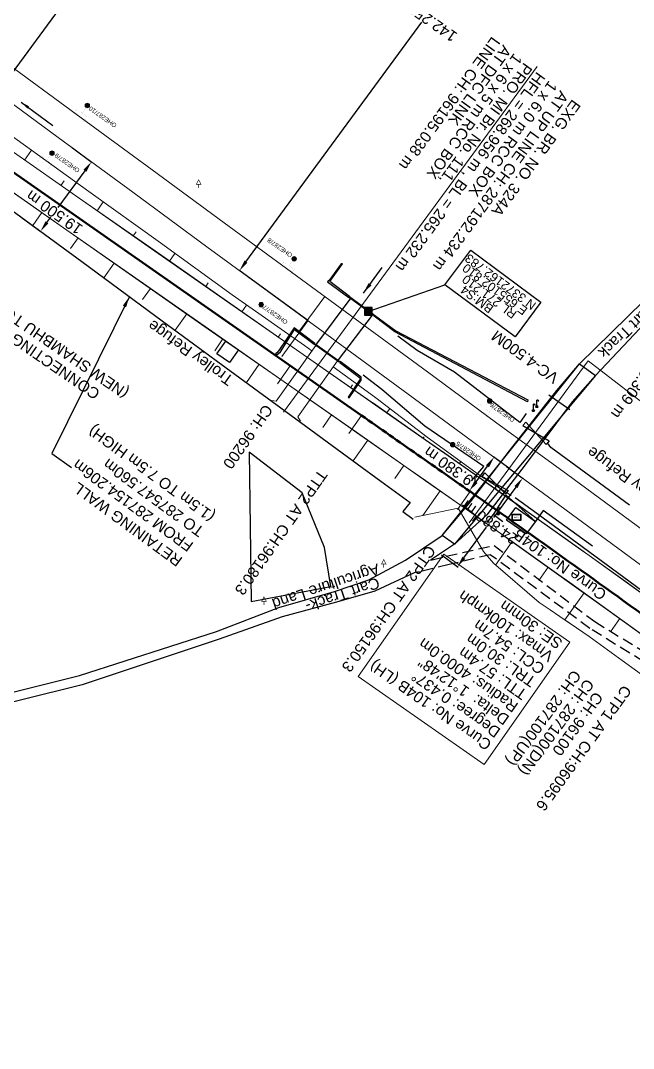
# Model space of a CAD drawing. Header units: metres. Extents: x 644418 to 1306172, y 3366650 to 6747308.
# Drawn here: x 655024.1 to 655162.8, y 3371995.8 to 3372228.6 of the extents above; entities that cross this region are included whole.
import ezdxf
from ezdxf.enums import TextEntityAlignment as Align

# ---------------------------------------------------------------- set-up
doc = ezdxf.new("R2010")
doc.units = ezdxf.units.M
doc.header["$MEASUREMENT"] = 0
doc.linetypes.add('CENTER', pattern=[2, 1.25, -0.25, 0.25, -0.25])
doc.linetypes.add('DASHED', pattern=[0.75, 0.5, -0.25])
doc.layers.get('Defpoints').update_dxf_attribs({"lineweight": 0})
for name, color, linetype in [('ARCH', 7, 'Continuous'), ('Bench_Mark', 7, 'Continuous'), ('BRIDGE_PARAPET', 7, 'Continuous'), ('C-ROAD-CNTR-N', 92, 'Continuous'), ('CART_TRACK', 34, 'Continuous'), ('CULVERT_PARAPET', 7, 'Continuous'), ('DFCC Boundary', 6, 'CENTER'), ('Gate', 251, 'Continuous'), ('GOVT_BUILDING', 251, 'Continuous'), ('GRILL', 251, 'Continuous'), ('LAMP_POST', 7, 'Continuous'), ('LOCK', 251, 'Continuous'), ('PAVERS', 7, 'Continuous'), ('PROPOSED DFCC FORMATION LINE', 187, 'Continuous'), ('PROPOSED FORMATION LINE - Connecting line', 187, 'Continuous'), ('RETAINING_WALL', 142, 'Continuous'), ('SFL_SOFFIT_LVL', 251, 'Continuous'), ('Side Details', 251, 'Continuous'), ('SIGN_BOARD', 251, 'Continuous'), ('STYLEREMARK', 251, 'Continuous'), ('TOPO_GATE', 251, 'Continuous'), ('Trolley Refuse', 10, 'Continuous'), ('WATER_LOGGED_AREA', 5, 'Continuous')]:
    doc.layers.add(name, color=color, linetype=linetype)
for name, color, linetype, lineweight in [('BOUNDARY DIMENTION', 10, 'Continuous', 0), ('BRIDGE DETAILS PLAN', 7, 'Continuous', 0), ('CANAL BOTTOM', 5, 'Continuous', 0), ('Existing Chainage', 7, 'Continuous', 0), ('Existing IR Track', 143, 'Continuous', 0), ('Existing Railway Boundary', 7, 'CENTER', 0), ('flow direction', 7, 'Continuous', 0), ('LC DETAILS IN PLAN', 7, 'Continuous', 0), ('OHE MAST', 8, 'Continuous', 0), ('OHE MAST TEXT', 8, 'Continuous', 0), ('Prop TPTC Connecting line', 10, 'Continuous', 0), ('Prop- DN Curve_cont', 3, 'Continuous', 0), ('PROP-DFC Connecting line', 1, 'Continuous', 0), ('Proposed Chainages Connecting line', 10, 'Continuous', 0), ('Proposed Curve_Details Connecting line', 10, 'Continuous', 0), ('PROPOSED DFC TRACK', 1, 'Continuous', 0), ('PROPOSED DFCC TOE LINE - Connecting line', 239, 'Continuous', 0), ('PROPOSED DFCC TOE SLOPES - Connecting line', 239, 'Continuous', 0), ('PROPOSED DRAIN CUM RETAINING WALL', 144, 'Continuous', 30), ('PROPOSED RETAINING WALL', 154, 'Continuous', 30)]:
    doc.layers.add(name, color=color, linetype=linetype, lineweight=lineweight)
doc.styles.add('CUT-FILL', font='cut-fill.shx', dxfattribs={"height": 2})
doc.styles.get("Standard").update_dxf_attribs({"font": 'arial.ttf'})
doc.styles.add('Style-Arial', font='arial.ttf')
doc.dimstyles.new('DIM', dxfattribs={"dimtxt": 2.5, "dimasz": 2.5, "dimexe": 0.18, "dimexo": 0.0625, "dimgap": 0.09, "dimtad": 0, "dimtih": 1, "dimtoh": 1, "dimdec": 3, "dimzin": 0, "dimdsep": 46, "dimtxsty": 'Standard', "dimcen": 0.09, "dimadec": 0, "dimazin": 0, "dimtfac": 1, "dimtdec": 3, "dimtofl": 0, "dimtmove": 0, "dimatfit": 3, "dimfxl": 1, "dimtolj": 1, "dimtzin": 0, "dimarcsym": 0})
doc.dimstyles.new('ISO-25', dxfattribs={"dimtxt": 2.5, "dimasz": 2.5, "dimexe": 1.25, "dimexo": 0.625, "dimtad": 1, "dimtxsty": 'Standard', "dimcen": 2.5, "dimadec": 0, "dimazin": 0, "dimtfac": 1, "dimtmove": 0, "dimatfit": 3, "dimfxl": 1, "dimarcsym": 0})

# ---------------------------------------------------------------- blocks, each defined once
blk = doc.blocks.new('GT')
at = {"layer": 'Gate'}
for p, q in [((-0.5, -0.5), (-0.5, 0.5)), ((-0.5, 0.5), (0.5, -0.5)), ((0.5, 0.5), (0.5, -0.5))]:
    blk.add_line(p, q, dxfattribs=at)
blk.add_lwpolyline([(0.5, 0.5), (-0.5, -0.5)], dxfattribs=at)
blk = doc.blocks.new('LOCK')
for p, q in [((-0.98, 0.67, 213), (-0.98, -0.6, 213)), ((1.14, 0.67, 213), (-0.98, 0.67, 213)), ((-0.93, 0.62, 213), (-0.93, -0.55, 213)), ((1.09, 0.62, 213), (-0.93, 0.62, 213)), ((1.09, -0.55, 213), (1.09, 0.62, 213)), ((1.14, -0.6, 213), (1.14, 0.67, 213)), ((-0.98, -0.6, 213), (1.14, -0.6, 213)), ((-0.93, -0.55, 213), (1.09, -0.55, 213))]:
    blk.add_line(p, q)
at = {"style": 'CUT-FILL'}
blk.add_text('LOCK', height=0.3, dxfattribs=at).set_placement((-0.49, -0.1, 213))
blk = doc.blocks.new('LP')
for points in [[(0, 0), (0, 1.5)], [(0.25, 1.35), (0.44, 1.35)]]:
    blk.add_lwpolyline(points)
for centre, radius, start, end in [((0.07, 0.99), 0.519, 57.6425, 97.3165), ((0.34, 1.33), 0.094, 11.7012, 168.0476)]:
    blk.add_arc(centre, radius, start, end)
at = {"extrusion": (0, 0, -1)}
blk.add_ellipse((0, 0.01), major_axis=(0.308, 0), ratio=0.400495, dxfattribs=at)
blk.add_ellipse((0.35, 1.36), major_axis=(0.0017, 0.0438), ratio=0.461056, start_param=1.74022, end_param=4.575836)
blk = doc.blocks.new('TSB')
at = {"const_width": 0.132}
blk.add_lwpolyline([(-0.51, 0.84), (0.54, 0.84), (0, 1.85)], close=True, dxfattribs=at)
at = {"const_width": 0.142}
blk.add_lwpolyline([(0, 0.84), (0, 0)], dxfattribs=at)
blk = doc.blocks.new('BM')
blk.add_hatch(color=256).paths.add_polyline_path([(-0.88, 0.88), (-0.88, -0.88), (0.88, -0.88), (0.88, 0.88)])
for p, q in [((0.88, 0.88), (-0.88, 0.88)), ((-0.88, 0.88), (-0.88, -0.88)), ((0.88, -0.88), (0.88, 0.88)), ((-0.88, -0.88), (0.88, -0.88))]:
    blk.add_line(p, q)
blk = doc.blocks.new('OHE MAST')
h = blk.add_hatch(color=256)
edge = h.paths.add_edge_path()
edge.add_arc((0, 0), 0.514, 0, 360)
at = {"const_width": 0.01, "flags": 128}
for points in [[(1.5, 3.5), (1.5, 2), (-1.5, 2), (-1.5, 3.5)], [(0, 2), (0, 0)]]:
    blk.add_lwpolyline(points, dxfattribs=at)
blk.add_circle((0, 0), 0.514)
blk = doc.blocks.new('*D1808')
at = {"layer": 'Defpoints', "color": 0, "linetype": 'Continuous', "ltscale": 0.5, "transparency": 16777216}
for p in [(655173.27, 3372275.36), (655073.65, 3372172.01), (655089.15, 3372160.64)]:
    blk.add_point(p, dxfattribs=at)
at = {"layer": 'DFCC Boundary', "color": 0, "linetype": 'Continuous', "lineweight": -2, "ltscale": 0.5, "transparency": 16777216}
for p, q in [((655173.22, 3372275.4), (655157.61, 3372286.84)), ((655156.28, 3372284.72), (655116.51, 3372230.48)), ((655075.12, 3372174.03), (655114.89, 3372228.27)), ((655089.1, 3372160.68), (655073.5, 3372172.12))]:
    blk.add_line(p, q, dxfattribs=at)
at = {"layer": 'DFCC Boundary', "color": 0, "linetype": 'Continuous', "ltscale": 0.5, "transparency": 16777216}
for points in [[(655155.95, 3372284.96), (655156.62, 3372284.47), (655157.76, 3372286.73)], [(655074.79, 3372174.28), (655075.46, 3372173.78), (655073.65, 3372172.01)]]:
    blk.add_solid(points, dxfattribs=at)
at = {"layer": 'DFCC Boundary', "color": 0, "linetype": 'Continuous', "ltscale": 0.5, "transparency": 16777216, "insert": (655115.7, 3372229.37), "char_height": 2.5, "attachment_point": 5, "rotation": 145}
blk.add_mtext('\\A1;142.253 m', dxfattribs=at)
blk = doc.blocks.new('*D1843')
at = {"layer": 'Defpoints', "color": 0, "linetype": 'Continuous', "ltscale": 0.5, "transparency": 16777216}
for p in [(655087.35, 3372327.28), (655008.55, 3372219.83), (655018.91, 3372212.23)]:
    blk.add_point(p, dxfattribs=at)
at = {"layer": 'DFCC Boundary', "color": 0, "linetype": 'Continuous', "lineweight": -2, "ltscale": 0.5, "transparency": 16777216}
for p, q in [((655087.4, 3372327.24), (655097.85, 3372319.58)), ((655096.23, 3372317.67), (655059.17, 3372267.13)), ((655020.39, 3372214.24), (655057.55, 3372264.93)), ((655008.6, 3372219.79), (655019.05, 3372212.12))]:
    blk.add_line(p, q, dxfattribs=at)
at = {"layer": 'DFCC Boundary', "color": 0, "linetype": 'Continuous', "ltscale": 0.5, "transparency": 16777216}
for points in [[(655095.89, 3372317.91), (655096.56, 3372317.42), (655097.71, 3372319.68)], [(655020.05, 3372214.49), (655020.72, 3372214), (655018.91, 3372212.23)]]:
    blk.add_solid(points, dxfattribs=at)
at = {"layer": 'DFCC Boundary', "color": 0, "linetype": 'Continuous', "ltscale": 0.5, "transparency": 16777216, "insert": (655058.36, 3372266.03), "char_height": 2.5, "attachment_point": 5, "rotation": 145}
blk.add_mtext('\\A1;133.249 m', dxfattribs=at)
blk = doc.blocks.new('*D1855')
at = {"layer": 'BOUNDARY DIMENTION', "color": 0, "lineweight": -2, "transparency": 16777216}
for p, q in [((655134.64, 3372127.25), (655131.12, 3372129.83)), ((655127.2, 3372124.17), (655129.79, 3372127.71)), ((655129.09, 3372119.69), (655125.57, 3372122.27))]:
    blk.add_line(p, q, dxfattribs=at)
at = {"layer": 'BOUNDARY DIMENTION', "color": 0, "transparency": 16777216}
for points in [[(655129.45, 3372127.95), (655130.12, 3372127.46), (655131.26, 3372129.72)], [(655126.86, 3372124.42), (655127.53, 3372123.93), (655125.72, 3372122.16)]]:
    blk.add_solid(points, dxfattribs=at)
at = {"layer": 'Defpoints', "color": 0, "transparency": 16777216}
for p in [(655131.26, 3372129.72), (655134.69, 3372127.21), (655129.14, 3372119.65)]:
    blk.add_point(p, dxfattribs=at)
at = {"layer": 'BOUNDARY DIMENTION', "color": 0, "transparency": 16777216, "insert": (655120.98, 3372127.73), "char_height": 2.5, "attachment_point": 5, "rotation": 145}
blk.add_mtext('\\A1;9.380 m', dxfattribs=at)
blk = doc.blocks.new('*D1953')
at = {"layer": 'Defpoints', "color": 0, "linetype": 'ByBlock', "ltscale": 0.5, "transparency": 16777216}
for p in [(655134.02, 3372127.7), (655137.71, 3372124.99), (655119.29, 3372107.65)]:
    blk.add_point(p, dxfattribs=at)
at = {"layer": 'Existing Railway Boundary', "color": 0, "linetype": 'ByBlock', "lineweight": -2, "ltscale": 0.5, "transparency": 16777216}
for p, q in [((655134.07, 3372127.66), (655137.85, 3372124.89)), ((655136.23, 3372122.98), (655131.15, 3372116.07)), ((655124.46, 3372106.96), (655129.53, 3372113.87)), ((655119.34, 3372107.61), (655123.12, 3372104.83))]:
    blk.add_line(p, q, dxfattribs=at)
at = {"layer": 'Existing Railway Boundary', "color": 0, "linetype": 'ByBlock', "ltscale": 0.5, "transparency": 16777216}
for points in [[(655135.89, 3372123.22), (655136.56, 3372122.73), (655137.71, 3372124.99)], [(655124.12, 3372107.2), (655124.79, 3372106.71), (655122.98, 3372104.94)]]:
    blk.add_solid(points, dxfattribs=at)
at = {"layer": 'Existing Railway Boundary', "color": 0, "linetype": 'ByBlock', "ltscale": 0.5, "transparency": 16777216, "insert": (655130.34, 3372114.97), "char_height": 2.5, "attachment_point": 5, "rotation": 145}
blk.add_mtext('\\A1;24.880 m', dxfattribs=at)
blk = doc.blocks.new('*D1937')
at = {"layer": 'Defpoints', "color": 0, "linetype": 'ByBlock', "ltscale": 0.5, "transparency": 16777216}
for p in [(655035.77, 3372199.85), (655040.15, 3372196.63), (655024.22, 3372184.14)]:
    blk.add_point(p, dxfattribs=at)
at = {"layer": 'Existing Railway Boundary', "color": 0, "linetype": 'ByBlock', "lineweight": -2, "ltscale": 0.5, "transparency": 16777216}
for p, q in [((655035.82, 3372199.82), (655040.3, 3372196.52)), ((655038.67, 3372194.62), (655032.55, 3372186.29)), ((655024.27, 3372184.11), (655028.74, 3372180.82)), ((655030.08, 3372182.94), (655030.93, 3372184.09))]:
    blk.add_line(p, q, dxfattribs=at)
at = {"layer": 'Existing Railway Boundary', "color": 0, "linetype": 'ByBlock', "ltscale": 0.5, "transparency": 16777216}
for points in [[(655038.34, 3372194.86), (655039.01, 3372194.37), (655040.15, 3372196.63)], [(655029.75, 3372183.18), (655030.42, 3372182.69), (655028.6, 3372180.92)]]:
    blk.add_solid(points, dxfattribs=at)
at = {"layer": 'Existing Railway Boundary', "color": 0, "linetype": 'ByBlock', "ltscale": 0.5, "transparency": 16777216, "insert": (655031.74, 3372185.19), "char_height": 2.5, "attachment_point": 5, "rotation": 145}
blk.add_mtext('\\A1;19.500 m', dxfattribs=at)

msp = doc.modelspace()

# ---------------------------------------------------------------- linework, layer by layer
at = {"layer": 'ARCH', "linetype": 'Continuous'}
for points in [[(655143.678, 3372143.911, 271.028), (655148.388, 3372140.519, 271.232)], [(655124.128, 3372118.929, 271.903), (655129.36, 3372114.838, 271.036)]]:
    msp.add_polyline3d(points, dxfattribs=at)
at = {"layer": 'BRIDGE DETAILS PLAN', "color": 7, "linetype": 'Continuous', "lineweight": 0, "flags": 128}
msp.add_lwpolyline([(655140.9935, 3372218.2168), (655083.5977, 3372139.928)], dxfattribs=at)
at = {"layer": 'BRIDGE_PARAPET', "linetype": 'Continuous'}
msp.add_polyline3d([(655096.228, 3372151.252, 271.481), (655090.658, 3372155.271, 271.493), (655090.803, 3372155.424, 271.5), (655096.373, 3372151.405, 271.5)], close=True, dxfattribs=at)
at = {"layer": 'C-ROAD-CNTR-N', "color": 4, "linetype": 'Continuous', "lineweight": 50, "flags": 128}
for points in [[(655101.2685, 3372139.1877), (655010.5774, 3372202.5479)], [(655125.8397, 3372121.9756), (655125.0484, 3372122.5327), (655124.257, 3372123.0897), (655123.4655, 3372123.6464), (655122.6738, 3372124.203), (655121.882, 3372124.7594), (655121.0901, 3372125.3157), (655120.2981, 3372125.8718), (655119.506, 3372126.4277), (655118.7137, 3372126.9835), (655117.9214, 3372127.5392), (655117.129, 3372128.0947), (655116.3365, 3372128.6501), (655115.544, 3372129.2054), (655114.7513, 3372129.7606), (655113.9586, 3372130.3157), (655113.1658, 3372130.8707), (655112.3729, 3372131.4256), (655111.58, 3372131.9804), (655110.7871, 3372132.5351), (655109.994, 3372133.0897), (655109.201, 3372133.6443), (655108.4078, 3372134.1988), (655107.6147, 3372134.7533), (655106.8215, 3372135.3077), (655106.0283, 3372135.8621), (655105.235, 3372136.4164), (655104.4417, 3372136.9707), (655103.6485, 3372137.525), (655102.8552, 3372138.0792), (655102.0619, 3372138.6335), (655101.2685, 3372139.1877)]]:
    msp.add_lwpolyline(points, dxfattribs=at)
msp.add_lwpolyline([(655170.3519, 3372090.1712, 0.00341923), (655125.8397, 3372121.9756)], format="xyb", dxfattribs=at)
at = {"layer": 'CART_TRACK', "color": 88, "linetype": 'DASHED', "ltscale": 5}
for points in [[(655117.2368, 3372106.504), (655120.468, 3372107.317), (655131.277, 3372109.745), (655154.066, 3372092.512), (655207.708, 3372059.73), (655265.285, 3372014.364), (655287.671, 3372000.298)], [(655286.565, 3371998.699), (655264.433, 3372012.598), (655206.625, 3372057.788), (655152.914, 3372090.99), (655130.424, 3372107.665), (655121.074, 3372105.431), (655114.43, 3372103.783), (655113.5195, 3372103.6162)]]:
    msp.add_lwpolyline(points, dxfattribs=at)
at = {"layer": 'CART_TRACK', "linetype": 'Continuous'}
for points in [[(655119.561, 3372112.006, 270.741), (655150.637, 3372150.864, 270.771), (655175.977, 3372175.744, 268.45), (655206.38, 3372210.203, 267.768), (655219.003, 3372223.613, 267.252), (655226.119, 3372230.522, 267.291), (655235.993, 3372236.976, 267.301), (655253.147, 3372244.577, 269.52)], [(655256.238, 3372242.487, 269.414), (655238.143, 3372234.615, 267.359), (655228.269, 3372228.161, 267.349), (655220.946, 3372221.454, 267.222), (655209.398, 3372207.945, 267.823), (655178.174, 3372173.627, 268.586), (655154.229, 3372148.284, 270.707), (655122.355, 3372110.085, 270.745)], [(654943.074, 3372057.747, 267.31), (654996.357, 3372070.007, 267.492), (655037.446, 3372080.273, 267.436), (655068.449, 3372090.248, 267.777), (655082.577, 3372095.699, 268.129), (655095.192, 3372099.316, 269.015), (655102.935, 3372101.987, 269.451), (655111.194, 3372106.395, 269.885), (655119.561, 3372112.006, 270.741)], [(655122.355, 3372110.085, 270.745), (655116.903, 3372106.42, 269.812), (655117.2368, 3372106.504, 269.7866)], [(655113.5195, 3372103.6162, 269.945), (655113.196, 3372103.557, 269.966), (655104.288, 3372099.373, 269.472), (655095.645, 3372096.895, 268.997), (655083.292, 3372093.605, 268.204), (655069.077, 3372088.557, 267.698), (655038.046, 3372078.229, 267.495), (654997.013, 3372068.004, 267.626), (654945.576, 3372055.772, 267.488)]]:
    msp.add_polyline3d(points, dxfattribs=at)
at = {"layer": 'CULVERT_PARAPET', "linetype": 'Continuous'}
msp.add_polyline3d([(655104.148, 3372161.917, 271.489), (655098.544, 3372166.04, 271.476), (655098.519, 3372165.934, 271.481), (655104.123, 3372161.811, 271.481)], close=True, dxfattribs=at)
at = {"layer": 'Existing Chainage', "color": 0, "linetype": 'Continuous', "lineweight": 13, "flags": 128}
for points in [[(655087.0287, 3372158.0493), (655092.9433, 3372166.1127)], [(655083.242, 3372152.578), (655089.155, 3372160.6426)]]:
    msp.add_lwpolyline(points, dxfattribs=at)
at = {"layer": 'Existing IR Track', "flags": 128}
for points in [[(655020.4332, 3372219.3339), (655036.6726, 3372207.4204), (655053.8511, 3372194.8031), (655070.1688, 3372182.8179), (655085.4084, 3372171.6395), (655099.824, 3372161.0656), (655116.1762, 3372149.0595), (655131.6256, 3372137.7163), (655147.937, 3372125.7284), (655163.4382, 3372114.3359), (655179.6014, 3372102.4372), (655195.1917, 3372090.9604), (655212.27, 3372078.4055), (655228.6384, 3372066.3724), (655247.5246, 3372052.4589), (655265.6867, 3372039.0789), (655283.4914, 3372026.004), (655300.2687, 3372013.6835), (655315.9563, 3372002.1593), (655330.665, 3371991.3542)], [(655016.1039, 3372214.2844), (655032.6442, 3372202.1544), (655049.5138, 3372189.7456), (655066.2743, 3372177.417), (655081.0649, 3372166.5736), (655095.6854, 3372155.8549), (655111.8327, 3372143.9933), (655127.7949, 3372132.2678), (655143.605, 3372120.6726), (655159.2947, 3372109.1658), (655175.2846, 3372097.4001), (655191.0909, 3372085.7695), (655207.9498, 3372073.3659), (655224.707, 3372061.0372), (655243.2081, 3372047.4228), (655261.7809, 3372033.7555), (655279.1759, 3372020.9691), (655296.4394, 3372008.2792), (655311.6182, 3371997.0987), (655326.4251, 3371986.1922)]]:
    msp.add_lwpolyline(points, dxfattribs=at)
at = {"layer": 'GOVT_BUILDING', "linetype": 'Continuous'}
msp.add_polyline3d([(655134.075, 3372115.512, 270.782), (655136.18, 3372118.325, 270.922), (655140.653, 3372115.189, 270.372), (655138.5463, 3372112.3738, 270.372)], close=True, dxfattribs=at)
at = {"layer": 'GRILL', "linetype": 'Continuous'}
for points in [[(655138.525, 3372139.633, 271.458), (655137.125, 3372137.591, 270.93), (655122.309, 3372148.978, 270.223), (655113.897, 3372153.953, 270.707), (655109.459, 3372157.186, 270.641)], [(655126.188, 3372124.395, 271.305), (655128.976, 3372127.648, 271.076), (655115.623, 3372136.816, 270.432), (655105.872, 3372145.082, 270.767), (655101.617, 3372148.329, 270.772)], [(655161.923, 3372118.869, 270.464), (655144.129, 3372131.975, 270.706), (655143.387, 3372133.041, 271.169)], [(655140.653, 3372115.189, 270.372), (655133.941, 3372121.243, 271.182), (655131.037, 3372116.741, 270.956), (655129.606, 3372114.949, 271.03)], [(655133.225, 3372115.143, 270.667), (655131.037, 3372116.741, 270.956)], [(655153.527, 3372109.576, 270.309), (655142.415, 3372117.691, 270.724), (655140.653, 3372115.189, 270.372)]]:
    msp.add_polyline3d(points, dxfattribs=at)
at = {"layer": 'LC DETAILS IN PLAN', "linetype": 'Continuous', "lineweight": 0}
msp.add_lwpolyline([(655168.6539, 3372139.2122), (655152.5519, 3372151.5745), (655125.6362, 3372114.8746)], dxfattribs=at)
at = {"layer": 'PAVERS', "linetype": 'Continuous'}
msp.add_polyline3d([(655119.561, 3372112.006, 270.741), (655125.922, 3372119.68, 271.255), (655134.754, 3372131.164, 271.179), (655145.476, 3372144.893, 271.132), (655150.624, 3372150.887, 270.759), (655154.229, 3372148.284, 270.707), (655148.919, 3372142.297, 271.067), (655138.522, 3372128.356, 271.14), (655129.607, 3372116.693, 271.143), (655122.318, 3372110.058, 270.746)], close=True, dxfattribs=at)
at = {"layer": 'Prop TPTC Connecting line', "lineweight": 0, "flags": 128}
for points in [[(655101.2687, 3372139.1876), (655098.4051, 3372135.0888)], [(655125.8399, 3372121.9755), (655122.961, 3372117.8875)]]:
    msp.add_lwpolyline(points, dxfattribs=at)
at = {"layer": 'PROP-DFC Connecting line', "color": 12, "linetype": 'Continuous', "lineweight": 0, "flags": 128}
msp.add_lwpolyline([(655357.5825, 3371953.4217), (655194.5971, 3372072.5034), (655191.5691, 3372074.7156), (655188.5409, 3372076.9275), (655185.5122, 3372079.1386), (655182.4827, 3372081.3487), (655179.4522, 3372083.5574), (655176.4203, 3372085.7643), (655173.3869, 3372087.969), (655170.3517, 3372090.1713, 0.0034192), (655125.8399, 3372121.9755), (655122.7729, 3372124.1333), (655119.7041, 3372126.2886), (655116.6339, 3372128.4418), (655113.5624, 3372130.5931), (655110.4898, 3372132.743), (655107.4166, 3372134.8918), (655104.3428, 3372137.0398), (655101.2687, 3372139.1876), (655010.5773, 3372202.5479)], format="xyb", dxfattribs=at)
at = {"layer": 'PROP-DFC Connecting line', "linetype": 'Continuous', "lineweight": 0, "flags": 128}
for points, elevation in [([(655090.9221, 3372155.0805), (655081.9882, 3372142.4123), (655080.8756, 3372142.6137)], 270.228), ([(655095.8095, 3372151.5539), (655086.8757, 3372138.8858), (655087.4389, 3372137.9054)], 271.4819)]:
    msp.add_lwpolyline(points, dxfattribs=dict(at, elevation=elevation))
at = {"layer": 'Proposed Chainages Connecting line', "lineweight": 0, "flags": 128}
msp.add_lwpolyline([(655082.2928, 3372146.3455), (655085.1564, 3372150.4442)], dxfattribs=at)
at = {"layer": 'Proposed Curve_Details Connecting line'}
msp.add_lwpolyline([(655148.4425, 3372087.8403), (655129.0365, 3372060.1257), (655100.5227, 3372080.0913), (655119.9287, 3372107.8059)], close=True, dxfattribs=at)
at = {"layer": 'PROPOSED DFCC FORMATION LINE', "lineweight": 0, "flags": 128}
msp.add_lwpolyline([(655169.0162, 3372095.7681), (655161.4551, 3372101.2231), (655152.7659, 3372107.459), (655150.3303, 3372109.2007), (655139.1782, 3372117.1402), (655136.4574, 3372119.0685), (655127.9991, 3372125.0415), (655120.0929, 3372130.5966), (655115.7129, 3372133.6652), (655103.6992, 3372142.0641), (655103.4164, 3372142.2617), (655087.3041, 3372153.5183), (655070.9089, 3372164.9726), (655054.5138, 3372176.4268), (655038.1187, 3372187.8811), (655021.7235, 3372199.3353)], dxfattribs=at)
at = {"layer": 'PROPOSED DFCC TOE LINE - Connecting line', "lineweight": 0, "flags": 128}
for points in [[(654953.0484, 3372254.9221), (654954.5116, 3372253.8653), (654958.9579, 3372249.0242), (654965.7879, 3372243.6228), (654974.8496, 3372236.916), (654977.9574, 3372234.6235), (654990.1471, 3372225.6496), (654990.9335, 3372225.0716), (655002.2967, 3372216.8775), (655007.1305, 3372213.3657), (655014.4233, 3372208.053), (655023.306, 3372201.6004), (655039.543, 3372189.9197), (655055.8007, 3372178.2688), (655071.9783, 3372166.5032), (655088.3648, 3372155.0366), (655090.0294, 3372153.8147)], [(655094.8885, 3372150.248), (655104.2137, 3372143.403), (655104.4919, 3372143.1988), (655116.1572, 3372134.2998), (655120.4755, 3372131.1421), (655128.2816, 3372125.4427), (655135.1676, 3372121.0443)]]:
    msp.add_lwpolyline(points, dxfattribs=at)
at = {"layer": 'PROPOSED DFCC TOE LINE - Connecting line', "lineweight": 0}
for points in [[(655148.3758, 3372092.1697), (655143.9709, 3372095.1693), (655141.4876, 3372096.8248), (655131.1129, 3372105.7703), (655128.9084, 3372108.4078), (655123.1806, 3372118.1994), (655113.3305, 3372116.206)], [(655307.5301, 3371976.4373), (655305.8525, 3371977.9086), (655289.7316, 3371989.7459), (655273.4794, 3372001.4033), (655257.3604, 3372013.2431), (655241.0457, 3372024.815), (655224.7871, 3372036.4638), (655215.067, 3372043.551), (655213.8183, 3372041.8419), (655198.8538, 3372052.9471), (655199.9739, 3372054.4802), (655192.3986, 3372059.9373), (655187.8676, 3372063.2927), (655176.338, 3372071.8406), (655175.8257, 3372072.2194), (655163.779, 3372081.1042), (655160.2728, 3372083.6786), (655152.7808, 3372089.1702), (655147.0634, 3372093.0634)]]:
    msp.add_lwpolyline(points, dxfattribs=at)
at = {"layer": 'PROPOSED DFCC TOE SLOPES - Connecting line', "linetype": 'Continuous', "lineweight": 0, "flags": 128}
for points in [[(655025.015, 3372197.0357), (655026.5657, 3372199.2554)], [(655033.2126, 3372191.3086), (655033.9484, 3372192.3618)], [(655041.4102, 3372185.5815), (655042.8068, 3372187.5807)], [(655028.9172, 3372185.1604), (655026.8536, 3372182.2066)], [(655049.6077, 3372179.8544), (655050.2717, 3372180.8048)], [(655037.1148, 3372179.4333), (655035.4279, 3372177.0188)], [(655057.8053, 3372174.1273), (655059.0485, 3372175.9067)], [(655045.3124, 3372173.7062), (655042.9692, 3372170.3523)], [(655066.0029, 3372168.4001), (655066.5701, 3372169.212)], [(655053.5099, 3372167.9791), (655051.7352, 3372165.4388)], [(655061.7075, 3372162.252), (655059.0898, 3372158.5051)], [(655074.2004, 3372162.673), (655075.268, 3372164.2011)], [(655082.398, 3372156.9459), (655082.9296, 3372157.7069)], [(655069.9051, 3372156.5248), (655068.0425, 3372153.8589)], [(655078.1026, 3372150.7977), (655075.2237, 3372146.6769)], [(655098.7931, 3372145.4917), (655099.2296, 3372146.1164)], [(655098.7935, 3372145.4914), (655099.2301, 3372146.1161)], [(655094.4976, 3372139.3436), (655092.5031, 3372136.4892)], [(655106.9903, 3372139.7632), (655107.6876, 3372140.761)], [(655106.9909, 3372139.7628), (655107.6883, 3372140.7604)], [(655115.1867, 3372134.0331), (655115.4163, 3372134.3615)], [(655115.1912, 3372134.0299), (655115.4212, 3372134.3579)], [(655102.6939, 3372133.6158), (655099.4125, 3372128.9212)], [(655110.8871, 3372127.8878), (655108.8044, 3372124.9135)], [(655123.3785, 3372128.2881), (655123.7191, 3372128.7738)], [(655123.3843, 3372128.2839), (655123.7258, 3372128.7689)], [(655131.5606, 3372122.5265), (655131.7602, 3372122.8099)], [(655131.5673, 3372122.5218), (655131.7676, 3372122.805)], [(655119.0692, 3372122.1497), (655115.1513, 3372116.5745)], [(655127.2392, 3372116.3966), (655126.4179, 3372115.233)], [(655135.3951, 3372110.627), (655131.6312, 3372105.3234)], [(655143.5336, 3372104.833), (655141.3751, 3372101.808)], [(655151.6604, 3372099.0209), (655147.282, 3372092.9146)], [(655159.7726, 3372093.1889), (655157.6166, 3372090.1974)]]:
    msp.add_lwpolyline(points, dxfattribs=at)
at = {"layer": 'PROPOSED DRAIN CUM RETAINING WALL', "flags": 128}
msp.add_lwpolyline([(655136.076, 3372120.6139), (655140.9438, 3372117.0439), (655156.6306, 3372105.5392), (655172.6176, 3372093.7756), (655188.4239, 3372082.145), (655205.283, 3372069.7412), (655222.0402, 3372057.4125), (655240.541, 3372043.7983), (655259.1138, 3372030.1311), (655276.5107, 3372017.3432), (655293.7742, 3372004.6534), (655308.9494, 3371993.4755), (655323.7601, 3371982.5662), (655341.2381, 3371969.749), (655358.3847, 3371957.1749), (655374.7811, 3371945.2683), (655392.7468, 3371932.3494), (655413.1677, 3371917.8451), (655433.4483, 3371903.6679)], dxfattribs=at)
at = {"layer": 'PROPOSED FORMATION LINE - Connecting line', "lineweight": 0, "flags": 128}
for points in [[(655169.0455, 3372095.8086), (655161.4843, 3372101.2637), (655152.795, 3372107.4997), (655150.3593, 3372109.2414), (655139.2071, 3372117.181), (655136.4863, 3372119.1093), (655128.0279, 3372125.0824), (655120.1216, 3372130.6375), (655115.7416, 3372133.7061), (655103.7278, 3372142.1051), (655103.445, 3372142.3027), (655087.3327, 3372153.5593), (655070.9376, 3372165.0136), (655054.5424, 3372176.4678), (655038.1473, 3372187.922), (655021.7522, 3372199.3763)], [(655164.5917, 3372089.6504), (655157.0449, 3372095.0951), (655148.3721, 3372101.3193), (655145.941, 3372103.0577), (655134.81, 3372110.9822), (655132.0943, 3372112.9069), (655123.6519, 3372118.8686), (655115.7583, 3372124.4149), (655111.3831, 3372127.48), (655099.3752, 3372135.8749), (655099.0924, 3372136.0725), (655082.9801, 3372147.3292), (655066.585, 3372158.7834), (655050.1898, 3372170.2376), (655033.7947, 3372181.6919), (655017.3996, 3372193.1461)], [(655164.621, 3372089.6909), (655157.0741, 3372095.1357), (655148.4012, 3372101.3599), (655145.9701, 3372103.0984), (655134.8389, 3372111.023), (655132.1232, 3372112.9477), (655123.6807, 3372118.9095), (655115.787, 3372124.4558), (655111.4118, 3372127.521), (655099.4039, 3372135.9159), (655099.121, 3372136.1135), (655083.0087, 3372147.3702), (655066.6136, 3372158.8244), (655050.2185, 3372170.2786), (655033.8233, 3372181.7329), (655017.4282, 3372193.1871)]]:
    msp.add_lwpolyline(points, dxfattribs=at)
at = {"layer": 'PROPOSED RETAINING WALL', "flags": 128}
msp.add_lwpolyline([(655021.1011, 3372186.438), (655037.9593, 3372174.0375), (655054.7323, 3372161.6997), (655069.5354, 3372150.8471), (655084.1559, 3372140.1285), (655100.2884, 3372128.2778), (655105.6636, 3372124.3293), (655112.2807, 3372119.4684), (655110.5964, 3372117.4796), (655112.9293, 3372115.6846)], dxfattribs=at)
at = {"layer": 'RETAINING_WALL', "linetype": 'Continuous'}
for points in [[(655098.365, 3372165.899, 270.744), (655098.562, 3372166.172, 270.759), (655094.081, 3372169.553, 270.749), (655096.961, 3372173.54, 270.24), (655096.642, 3372173.55, 270.274), (655093.886, 3372169.729, 270.789), (655093.699, 3372169.671, 270.76), (655093.556, 3372169.479, 270.744)], [(655109.028, 3372158.371, 270.775), (655138.95, 3372142.709, 269.752), (655138.819, 3372142.279, 270.028), (655108.819, 3372158.168, 270.753), (655104.129, 3372161.724, 270.741), (655104.205, 3372161.9, 270.795)], [(655098.271, 3372143.375, 269.059), (655098.46, 3372143.213, 269.07), (655101.212, 3372147.224, 270.033), (655101.203, 3372147.865, 270.8), (655096.413, 3372151.442, 270.784), (655096.344, 3372151.223, 270.784), (655101.103, 3372147.594, 270.8), (655100.966, 3372147.429, 270.015)]]:
    msp.add_polyline3d(points, close=True, dxfattribs=at)
msp.add_polyline3d([(655090.592, 3372155.369, 270.806), (655090.743, 3372155.515, 270.806), (655086.055, 3372159.065, 270.811), (655082.566, 3372153.888, 268.741), (655082.127, 3372153.391, 269.13), (655081.791, 3372153.183, 269.121), (655082.125, 3372152.933, 269.455), (655082.9, 3372153.638, 269.075), (655086.1317, 3372158.6728, 270.81), (655090.592, 3372155.369, 270.806)], dxfattribs=at)
at = {"layer": 'SFL_SOFFIT_LVL', "linetype": 'Continuous'}
for points in [[(655090.933, 3372155.096, 270.228), (655098.966, 3372165.882, 270.22)], [(655103.893, 3372162.233, 270.187), (655095.774, 3372151.507, 270.27)]]:
    msp.add_polyline3d(points, dxfattribs=at)
at = {"layer": 'STYLEREMARK'}
msp.add_line((655102.81, 3372162.783), (655120.1413, 3372168.8011, 305.3204), dxfattribs=at)
at = {"layer": 'STYLEREMARK', "linetype": 'Continuous', "elevation": 305.3204}
msp.add_lwpolyline([(655120.1413, 3372168.8011), (655125.9833, 3372176.6695), (655141.8807, 3372164.8664), (655136.0387, 3372156.998)], close=True, dxfattribs=at)
at = {"layer": 'Trolley Refuse'}
msp.add_lwpolyline([(655070.5597, 3372156.0675), (655073.4289, 3372154.063), (655071.4244, 3372151.1939), (655068.5552, 3372153.1983)], close=True, dxfattribs=at)
at = {"layer": 'WATER_LOGGED_AREA', "linetype": 'Continuous'}
msp.add_polyline3d([(655087.856, 3372121.673, 264.239), (655075.879, 3372130.914, 264.425), (655076.28, 3372097.032, 267.393), (655094.364, 3372100.504, 268.765), (655092.896, 3372109.312, 264.632), (655087.856, 3372121.673, 264.239)], dxfattribs=at)

# ---------------------------------------------------------------- block references
at = {"layer": 'Bench_Mark'}
msp.add_blockref('BM', (655102.81, 3372162.783, 271.42), dxfattribs=at)
at = {"layer": 'LAMP_POST', "linetype": 'Continuous'}
for p in [(655140.165, 3372140.287, 271.648), (655140.963, 3372141.176, 271.933), (655126.97, 3372123.927, 271.372), (655132.193, 3372116.817, 270.978)]:
    msp.add_blockref('LP', p, dxfattribs=at)
at = {"layer": 'LOCK', "linetype": 'Continuous'}
msp.add_blockref('LOCK', (655136.274, 3372116.087, 272.313), dxfattribs=at)
at = {"layer": 'OHE MAST', "color": 2, "rotation": 143.3908318566117}
for p in [(655039.217, 3372209.396), (655031.216, 3372198.618), (655086.038, 3372174.672), (655078.548, 3372164.283), (655130.298, 3372142.494), (655121.915, 3372132.583)]:
    msp.add_blockref('OHE MAST', p, dxfattribs=at)
at = {"layer": 'SIGN_BOARD', "linetype": 'Continuous'}
for p in [(655064.408, 3372190.715, 271.065), (655106.302, 3372104.714, 269.638), (655079.183, 3372096.276, 268.167)]:
    msp.add_blockref('TSB', p, dxfattribs=at)
at = {"layer": 'TOPO_GATE'}
for p, xscale, zscale, rotation in [((655140.763, 3372135.1795), 6.770098448194762, 6.770098448194762, 141), ((655131.501, 3372123.8025), 6.601401745592506, 6.601401745592506, 143)]:
    msp.add_blockref('GT', p, dxfattribs=dict(at, xscale=xscale, zscale=zscale, rotation=rotation))

# ---------------------------------------------------------------- texts
at = {"layer": 'BRIDGE DETAILS PLAN', "color": 10}
for s, p in [('LINE CH: 96195.038 m', (655130.8122, 3372225.1812)), ('AT DFC LINK ', (655133.3208, 3372223.3023)), ('1 x 6 x 5 m RCC BOX', (655135.8295, 3372221.4234)), ('PRO. MI Br. No. 111,', (655138.0873, 3372219.294))]:
    msp.add_text(s, height=2.5, rotation=234, dxfattribs=at).set_placement(p)
at = {"layer": 'BRIDGE DETAILS PLAN'}
for s, p in [('HFL = 268.956 m , BL = 265.232 m', (655140.9977, 3372217.2177)), ('1 x 6.0 m RCC BOX', (655143.7573, 3372215.2136)), ('AT UP LINE CH: 287192.234 m', (655146.266, 3372212.9589)), ('EXG. BR. NO. 324A', (655149.0256, 3372210.9547))]:
    msp.add_text(s, height=2.5, rotation=234, dxfattribs=at).set_placement(p)
at = {"layer": 'CART_TRACK', "color": 8, "linetype": 'Continuous'}
for s, rotation, p in [('Cart Track', 223.07674, (655166.526, 3372164.9305, -268.1959)), ('Agriculture Land', 198.743147, (655104.8541, 3372105.7057)), ('Cart Track-', 198.743147, (655104.8541, 3372102.6054))]:
    msp.add_text(s, height=2.5, rotation=rotation, dxfattribs=at).set_placement(p)
at = {"layer": 'Existing Chainage', "color": 0, "lineweight": 0, "insert": (655134.5556, 3372060.4627), "char_height": 2.5, "attachment_point": 6, "rotation": 233.653588, "line_spacing_factor": 0.6, "style": 'Style-Arial'}
msp.add_mtext('CH: 287100(UP)', dxfattribs=at)
at = {"layer": 'Existing Chainage', "color": 0, "linetype": 'Continuous', "lineweight": 0, "insert": (655137.3817, 3372058.3006), "char_height": 2.5, "attachment_point": 6, "rotation": 233.640995, "line_spacing_factor": 0.6, "style": 'Style-Arial'}
msp.add_mtext('CH: 287100(DN)', dxfattribs=at)
at = {"layer": 'LC DETAILS IN PLAN', "color": 10}
msp.add_text('AT DFC LINK LINE CH: 96146.309 m', height=2.5, rotation=234.303458, dxfattribs=at).set_placement((655191.644, 3372187.0722))
at = {"layer": 'OHE MAST TEXT'}
for s, p in [('OHE287/10', (655042.6931, 3372206.7945)), ('OHE287/9', (655034.6362, 3372196.3887)), ('OHE287/8', (655082.7841, 3372177.2066)), ('OHE287/7', (655081.7236, 3372162.0542)), ('OHE287/6', (655133.1126, 3372139.8899)), ('OHE287/5', (655125.4724, 3372131.1248))]:
    msp.add_text(s, height=1, rotation=145, dxfattribs=at).set_placement(p, align=Align.MIDDLE_CENTER)
at = {"layer": 'Prop TPTC Connecting line', "lineweight": 0, "char_height": 2.5, "attachment_point": 4, "line_spacing_factor": 0.6, "style": 'Style-Arial'}
for s, insert, rotation in [('TTP2 AT CH:96180.3', (655092.678, 3372126.4746), 235.060439), ('CTP2 AT CH:96150.3', (655117.2032, 3372109.2948), 234.845576), ('CTP1 AT CH:96095.6', (655161.548, 3372077.6099), 234.061957)]:
    msp.add_mtext(s, dxfattribs=dict(at, insert=insert, rotation=rotation))
at = {"layer": 'Prop- DN Curve_cont', "color": 1, "style": 'Style-Arial'}
msp.add_text('Curve No: 104B', height=2.5, rotation=144.336307, dxfattribs=at).set_placement((655156.9959, 3372099.1878))
at = {"layer": 'Proposed Chainages Connecting line', "lineweight": 0, "char_height": 2.5, "attachment_point": 4, "line_spacing_factor": 0.6, "style": 'Style-Arial'}
for s, insert, rotation in [('CH: 96200', (655080.3434, 3372141.225), 235.060439), ('CH: 96100', (655155.0981, 3372076.107), 234.124437)]:
    msp.add_mtext(s, dxfattribs=dict(at, insert=insert, rotation=rotation))
at = {"layer": 'Proposed Curve_Details Connecting line', "insert": (655147.0304, 3372088.1855), "char_height": 2.5, "attachment_point": 7, "rotation": 145, "line_spacing_factor": 0.84, "style": 'Style-Arial'}
msp.add_mtext('Curve No: 104B (LH)\\PDegree: 0.437%%D\\PDelta:  1%%D12\'48"\\PRadius: 4000.0m\\PTTL: 57.4m\\PTRL: 30.0m\\PCCL: 54.7m\\PVmax: 100kmph\\PSE: 30mm', dxfattribs=at)
at = {"layer": 'PROPOSED DFC TRACK', "color": 10, "linetype": 'Continuous', "lineweight": -3, "ltscale": 5, "style": 'Style-Arial'}
for s, p in [('(NEW SHAMBHU TO RAJPURA)', (655006.0011, 3372174.3927)), ('CONNECTING LINK LINE', (655008.597, 3372167.9123))]:
    msp.add_text(s, height=2.5, rotation=145.44335, dxfattribs=at).set_placement(p, align=Align.RIGHT)
at = {"layer": 'PROPOSED RETAINING WALL', "insert": (655005.3401, 3372139.2881), "char_height": 2.5, "width": 64.065298, "attachment_point": 3, "rotation": 143.786946}
msp.add_mtext('\\pxql;\\PRETAINING WALL \\PFROM 287154.206m \\PTO 287547.560m\\P(1.5m TO 7.5m HIGH) ', dxfattribs=at)
at = {"layer": 'Side Details'}
for s, p in [('VC-4.500M', (655146.1668, 3372148.288)), ('Trolley Refuge', (655171.8331, 3372119.022))]:
    msp.add_text(s, height=2.5, rotation=144.100313, dxfattribs=at).set_placement(p)
at = {"layer": 'STYLEREMARK'}
for s, p in [('N 3372162.783', (655132.7154, 3372169.4497)), ('E 655102.810', (655131.4636, 3372167.7636)), ('RL 271.210', (655130.2117, 3372166.0775)), ('BM:S4', (655127.3912, 3372165.5031))]:
    msp.add_text(s, height=2, rotation=143.407711, dxfattribs=at).set_placement(p, align=Align.MIDDLE_CENTER)
at = {"layer": 'Trolley Refuse', "style": 'Style-Arial'}
msp.add_text('Trolley Refuge', height=2.5, rotation=144.487366, dxfattribs=at).set_placement((655072.5183, 3372147.7967))

# ---------------------------------------------------------------- dimensions: what is measured, and where the dimension line sits
at = {"layer": 'BOUNDARY DIMENTION'}
dim = msp.add_linear_dim(base=(655131.2649, 3372129.7229), p1=(655129.1385, 3372119.65), p2=(655134.6859, 3372127.214), angle=53.743677, dimstyle='DIM', override={"dimpost": ' m', "dimtmove": 2}, dxfattribs=at)
dim.commit()
dim.dimension.update_dxf_attribs({"geometry": '*D1855', "text_midpoint": (655120.9848, 3372127.7261), "dimtype": 129, "text_rotation": 145})
at = {"layer": 'DFCC Boundary', "linetype": 'Continuous', "ltscale": 0.5}
dim = msp.add_linear_dim(base=(655018.9085, 3372212.2281), p1=(655087.3459, 3372327.2788), p2=(655008.5485, 3372219.8252), angle=233.746815, dimstyle='DIM', override={"dimpost": ' m'}, dxfattribs=at)
dim.commit()
dim.dimension.update_dxf_attribs({"geometry": '*D1843', "text_midpoint": (655058.3608, 3372266.0281), "dimtype": 129, "text_rotation": 145})
dim = msp.add_aligned_dim(p1=(655173.2688, 3372275.363), p2=(655089.155, 3372160.6426), distance=-19.2308, dimstyle='DIM', override={"dimpost": ' m'}, dxfattribs=at)
dim.commit()
dim.dimension.update_dxf_attribs({"geometry": '*D1808', "text_midpoint": (655115.7031, 3372229.3739), "text_rotation": 145})
at = {"layer": 'Existing Railway Boundary', "linetype": 'ByBlock', "ltscale": 0.5}
dim = msp.add_linear_dim(base=(655040.1544, 3372196.6301), p1=(655024.2193, 3372184.1443), p2=(655035.7738, 3372199.8524), angle=53.662677, dimstyle='DIM', override={"dimpost": ' m'}, dxfattribs=at)
dim.commit()
dim.dimension.update_dxf_attribs({"geometry": '*D1937', "text_midpoint": (655031.7421, 3372185.1937), "dimtype": 129, "text_rotation": 145})
dim = msp.add_aligned_dim(p1=(655119.2938, 3372107.6485), p2=(655134.0239, 3372127.6995), distance=-4.5729, dimstyle='DIM', override={"dimpost": ' m'}, dxfattribs=at)
dim.commit()
dim.dimension.update_dxf_attribs({"geometry": '*D1953', "text_midpoint": (655130.3441, 3372114.9667), "text_rotation": 145})

# ---------------------------------------------------------------- leaders
at = {"layer": 'CANAL BOTTOM'}
msp.add_leader([(655101.7221, 3372166.9283, 0.029), (655105.9649, 3372172.7202)], dimstyle='ISO-25', override={"dimtxt": 3, "dimasz": 2.5, "dimgap": 0.625, "dimtad": 0, "dimdec": 3, "dimzin": 2, "dimtdec": 3}, dxfattribs=at)
at = {"layer": 'flow direction', "lineweight": 0}
msp.add_leader([(655024.2336, 3372210.1339), (655031.4197, 3372204.8639)], dimstyle='ISO-25', override={"dimtxt": 0.5, "dimasz": 2, "dimtad": 0}, dxfattribs=at)
at = {"layer": 'PROPOSED RETAINING WALL', "linetype": 'Continuous', "lineweight": 0, "ltscale": 5}
msp.add_leader([(655048.7219, 3372166.1208), (655031.1739, 3372130.6081), (655035.6596, 3372127.4479)], dimstyle='ISO-25', override={"dimtxt": 3, "dimtad": 0, "dimdec": 3, "dimzin": 2, "dimtdec": 3}, dxfattribs=at)

doc.saveas('drawing.dxf')
